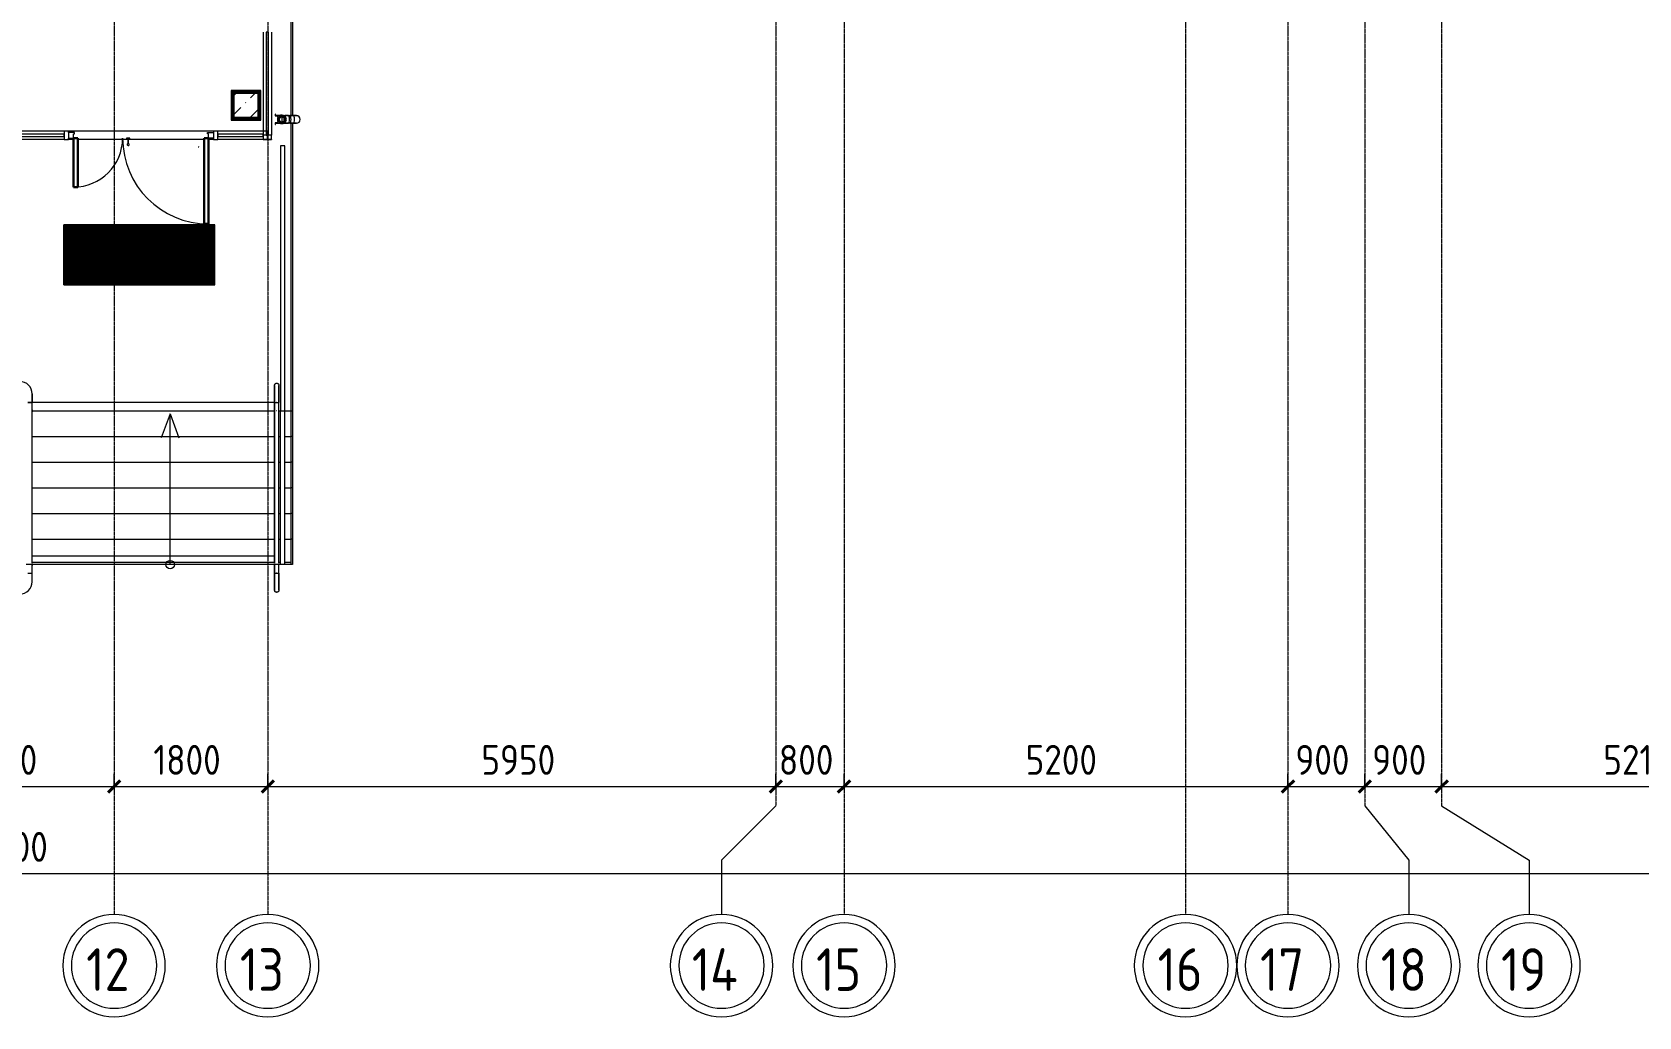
# Model space of a CAD drawing. Header units: millimetres. Extents: x -215207 to 92095, y -30385 to 123050.
# Drawn here: x -172845 to -154025, y -30385 to -18851 of the extents above; entities that cross this region are included whole.
import ezdxf

# ---------------------------------------------------------------- set-up
doc = ezdxf.new("R2010")
doc.units = ezdxf.units.MM
doc.linetypes.add('ADSK_Линия сетки', pattern=[25, 20, -2.5, 0, -2.5])
doc.linetypes.add('ADSK_Невидимые', pattern=[5, 3, -2])
for name, color, linetype, lineweight in [('Аннотация', 7, 'Continuous', 20), ('Витраж', 7, 'Continuous', 9), ('Двери', 7, 'Continuous', 9), ('Лестницы', 7, 'Continuous', 9), ('Линии', 7, 'Continuous', 9), ('Несущие колонны', 7, 'Continuous', 20), ('Обобщенные модели', 7, 'Continuous', 20), ('Ограждение', 7, 'Continuous', 9), ('Оси', 7, 'Continuous', 9), ('Панели витража', 7, 'Continuous', 9), ('Перекрытие', 7, 'Continuous', 20), ('Размеры', 7, 'Continuous', 9), ('Стены наружные', 7, 'Continuous', 20), ('Узлы', 7, 'Continuous', 20)]:
    doc.layers.add(name, color=color, linetype=linetype, lineweight=lineweight)
doc.styles.add('GOST Common_2', font='GOST_Common.ttf', dxfattribs={"width": 0.9, "height": 90})
doc.styles.add('GOST Common_4', font='GOST_Common.ttf', dxfattribs={"width": 0.9, "height": 3.5})

# ---------------------------------------------------------------- blocks, each defined once
blk = doc.blocks.new('1 этаж 21082025')
at = {"layer": 'Аннотация', "lineweight": 20}
for q in [(28603, -55045), (28809, -55045)]:
    blk.add_line((28706, -54763), q, dxfattribs=at)
blk.add_circle((28706, -56529), 50, dxfattribs=at)
at = {"layer": 'Витраж'}
for p, q in [((29795, -50292), (29795, -51450)), ((29895, -50292), (29895, -51497)), ((27465, -51450), (26425, -51450)), ((27465, -51550), (26425, -51550)), ((29215, -51450), (27515, -51450)), ((27575, -51550), (27515, -51550)), ((28210, -51550), (27625, -51550)), ((29105, -51550), (28220, -51550)), ((29215, -51550), (29155, -51550)), ((29795, -51450), (29265, -51450)), ((29795, -51550), (29265, -51550))]:
    blk.add_line(p, q, dxfattribs=at)
at = {"layer": 'Витраж', "lineweight": 18, "extrusion": (0, 0, -1)}
for p, q in [((27515, -51450), (27465, -51450)), ((27465, -51450), (27465, -51550)), ((27465, -51550), (27515, -51550)), ((27515, -51468), (27515, -51450)), ((27515, -51550), (27515, -51533)), ((29265, -51450), (29215, -51450)), ((29215, -51450), (29215, -51468)), ((29215, -51533), (29215, -51550)), ((29215, -51550), (29265, -51550)), ((29265, -51550), (29265, -51450)), ((29845, -51450), (29795, -51450)), ((29795, -51450), (29795, -51550)), ((29795, -51550), (29845, -51550)), ((29845, -51550), (29845, -51450))]:
    blk.add_line(p, q, dxfattribs=at)
at = {"layer": 'Витраж', "lineweight": 18}
for p, q in [((29895, -51497), (29795, -51497)), ((29795, -51497), (29795, -51547)), ((29795, -51547), (29895, -51547)), ((29895, -51547), (29895, -51497))]:
    blk.add_line(p, q, dxfattribs=at)
at = {"layer": 'Двери'}
for p, q in [((27515, -51468), (27515, -51533)), ((27585, -51468), (27515, -51468)), ((27515, -51533), (27575, -51533)), ((27575, -51533), (27575, -51483)), ((27575, -51483), (27585, -51483)), ((27585, -51483), (27585, -51468)), ((28195, -51533), (28195, -51537)), ((28195, -51533), (28195, -51537)), ((28235, -51533), (28195, -51533)), ((28196, -51533), (28195, -51533)), ((28196, -51533), (28195, -51533)), ((28196, -51533), (28195, -51533)), ((28195, -51537), (28196, -51537)), ((28195, -51537), (28235, -51537)), ((28195, -51537), (28196, -51537)), ((28195, -51537), (28196, -51537)), ((28210, -51537), (28210, -51597)), ((28220, -51597), (28220, -51537)), ((28235, -51533), (28234, -51533)), ((28235, -51533), (28234, -51533)), ((28235, -51533), (28234, -51533)), ((28234, -51537), (28235, -51537)), ((28234, -51537), (28235, -51537)), ((28234, -51537), (28235, -51537)), ((28235, -51537), (28235, -51533)), ((28235, -51537), (28235, -51533)), ((29145, -51468), (29215, -51468)), ((29145, -51483), (29145, -51468)), ((29155, -51483), (29145, -51483)), ((29155, -51533), (29155, -51483)), ((29215, -51533), (29155, -51533)), ((29215, -51468), (29215, -51533))]:
    blk.add_line(p, q, dxfattribs=at)
at = {"layer": 'Двери', "lineweight": 30}
for p, q in [((27625, -51533), (27575, -51533)), ((27575, -51533), (27575, -52108)), ((27625, -52108), (27625, -51533)), ((29105, -52538), (29105, -51533)), ((29105, -51533), (29155, -51533)), ((29155, -51533), (29155, -52538)), ((27575, -52108), (27625, -52108)), ((29155, -52538), (29105, -52538))]:
    blk.add_line(p, q, dxfattribs=at)
at = {"layer": 'Двери'}
for centre, radius, start, end in [((27575, -51533), 575, 270, 0), ((29155, -51533), 1005, 180, 270), ((28215, -51608), 12, 0, 180), ((28215, -51608), 12, 150, 180), ((28215, -51608), 12, 180, 0), ((28215, -51608), 12, 195, 255), ((28215, -51608), 12, 113.9342, 120), ((28215, -51608), 12, 270, 330), ((28215, -51608), 12, 45, 66.0658), ((28215, -51608), 12, 0, 30)]:
    blk.add_arc(centre, radius, start, end, dxfattribs=at)
at = {"layer": 'Лестницы'}
for p, q in [((30125, -51270), (30125, -47702)), ((30125, -54729), (30125, -51357)), ((29895, -51550), (29845, -51550)), ((29895, -51547), (29895, -51550)), ((29980, -54729), (30000, -54729)), ((29980, -54729), (30000, -54729)), ((30050, -54729), (30125, -54729)), ((30050, -54729), (30125, -54729)), ((30125, -55029), (30125, -54729)), ((27090, -55029), (29930, -55029)), ((27090, -55029), (29930, -55029)), ((29980, -55029), (30000, -55029)), ((29980, -55029), (30000, -55029)), ((30050, -55029), (30125, -55029)), ((30050, -55029), (30125, -55029)), ((30125, -55329), (30125, -55029)), ((27090, -55329), (29930, -55329)), ((27090, -55329), (29930, -55329)), ((29980, -55329), (30000, -55329)), ((29980, -55329), (30000, -55329)), ((30050, -55329), (30125, -55329)), ((30050, -55329), (30125, -55329)), ((30125, -55629), (30125, -55329)), ((27090, -55629), (29930, -55629)), ((27090, -55629), (29930, -55629)), ((29980, -55629), (30000, -55629)), ((29980, -55629), (30000, -55629)), ((30050, -55629), (30125, -55629)), ((30050, -55629), (30125, -55629)), ((30125, -55929), (30125, -55629)), ((27090, -55929), (29930, -55929)), ((27090, -55929), (29930, -55929)), ((29980, -55929), (30000, -55929)), ((29980, -55929), (30000, -55929)), ((30050, -55929), (30125, -55929)), ((30050, -55929), (30125, -55929)), ((30125, -56229), (30125, -55929)), ((27090, -56229), (29930, -56229)), ((27090, -56229), (29930, -56229)), ((29980, -56229), (30000, -56229)), ((29980, -56229), (30000, -56229)), ((30050, -56229), (30125, -56229)), ((30050, -56229), (30125, -56229)), ((30125, -56499), (30125, -56229))]:
    blk.add_line(p, q, dxfattribs=at)
at = {"layer": 'Линии', "linetype": 'ADSK_Невидимые'}
for p, q in [((29035, -51634), (29052, -51634)), ((29035, -52554), (29052, -52554))]:
    blk.add_line(p, q, dxfattribs=at)
at = {"layer": 'Несущие колонны', "lineweight": 40}
for p, q in [((29445, -51300), (29445, -51000)), ((29445, -51000), (29745, -51000)), ((29745, -51000), (29445, -51000)), ((29445, -51000), (29445, -51300)), ((29745, -51000), (29745, -51300)), ((29745, -51300), (29745, -51000)), ((29745, -51300), (29445, -51300)), ((29445, -51300), (29745, -51300))]:
    blk.add_line(p, q, dxfattribs=at)
at = {"layer": 'Несущие колонны', "linetype": 'Continuous', "lineweight": 9}
for p, q in [((29445, -51041), (29486, -51000)), ((29647, -51063), (29711, -51000)), ((29445, -51266), (29535, -51175)), ((29591, -51119), (29594, -51117)), ((29635, -51300), (29745, -51190))]:
    blk.add_line(p, q, dxfattribs=at)
at = {"layer": 'Обобщенные модели'}
for p, q in [((29941, -51253), (29937, -51253)), ((29937, -51253), (29937, -51272)), ((29937, -51272), (29955, -51272)), ((29955, -51355), (29937, -51355)), ((29937, -51355), (29937, -51375)), ((29937, -51375), (29941, -51375)), ((29941, -51270), (29941, -51253)), ((30015, -51270), (29941, -51270)), ((29941, -51375), (29941, -51357)), ((29941, -51357), (30015, -51357)), ((29955, -51272), (29968, -51288)), ((29968, -51339), (29955, -51355)), ((29973, -51306), (29974, -51304)), ((29973, -51307), (29973, -51306)), ((29973, -51309), (29973, -51307)), ((29973, -51311), (29973, -51309)), ((29973, -51312), (29973, -51311)), ((29973, -51314), (29973, -51312)), ((29973, -51316), (29973, -51314)), ((29973, -51317), (29973, -51316)), ((29973, -51319), (29973, -51317)), ((29973, -51321), (29973, -51319)), ((29973, -51322), (29973, -51321)), ((29974, -51324), (29973, -51322)), ((29974, -51302), (29975, -51301)), ((29974, -51304), (29974, -51302)), ((29974, -51326), (29974, -51324)), ((29975, -51327), (29974, -51326)), ((29975, -51299), (29976, -51297)), ((29975, -51301), (29975, -51299)), ((29975, -51329), (29975, -51327)), ((29976, -51330), (29975, -51329)), ((29976, -51292), (29980, -51292)), ((29976, -51296), (29977, -51294)), ((29976, -51297), (29976, -51296)), ((29977, -51332), (29976, -51330)), ((29980, -51336), (29976, -51336)), ((29977, -51294), (29978, -51293)), ((29978, -51334), (29977, -51332)), ((29978, -51293), (29979, -51292)), ((29978, -51335), (29978, -51334)), ((30001, -51275), (30001, -51272)), ((30001, -51272), (30015, -51272)), ((30001, -51273), (30002, -51273)), ((30001, -51355), (30001, -51352)), ((30015, -51355), (30001, -51355)), ((30002, -51273), (30004, -51272)), ((30003, -51354), (30002, -51354)), ((30015, -51277), (30015, -51350)), ((30015, -51277), (30015, -51350)), ((30050, -51271), (30020, -51271)), ((30021, -51356), (30050, -51356)), ((30158, -51272), (30044, -51272)), ((30044, -51355), (30158, -51355)), ((30091, -51270), (30050, -51270)), ((30050, -51357), (30091, -51357)), ((30151, -51270), (30110, -51270)), ((30110, -51357), (30151, -51357)), ((30187, -51271), (30151, -51271)), ((30151, -51356), (30187, -51356)), ((30185, -51270), (30152, -51270)), ((30152, -51357), (30186, -51357))]:
    blk.add_line(p, q, dxfattribs=at)
at = {"layer": 'Обобщенные модели', "lineweight": 9}
for p, q in [((27462, -52550), (27460, -52550)), ((27460, -52550), (27460, -53250)), ((29230, -52550), (27460, -52550)), ((27460, -52550), (27460, -52552)), ((27460, -52552), (29230, -52552)), ((29230, -52563), (27460, -52563)), ((27460, -52563), (27460, -52565)), ((27460, -52565), (29230, -52565)), ((29230, -52576), (27460, -52576)), ((27460, -52576), (27460, -52578)), ((27460, -52578), (29230, -52578)), ((29230, -52589), (27460, -52589)), ((27460, -52589), (27460, -52591)), ((27460, -52591), (29230, -52591)), ((29230, -52602), (27460, -52602)), ((27460, -52602), (27460, -52604)), ((27460, -52604), (29230, -52604)), ((29230, -52615), (27460, -52615)), ((27460, -52615), (27460, -52617)), ((27460, -52617), (29230, -52617)), ((29230, -52628), (27460, -52628)), ((27460, -52628), (27460, -52629)), ((27460, -52629), (29230, -52629)), ((29230, -52640), (27460, -52640)), ((27460, -52640), (27460, -52642)), ((27460, -52642), (29230, -52642)), ((29230, -52653), (27460, -52653)), ((27460, -52653), (27460, -52655)), ((27460, -52655), (29230, -52655)), ((29230, -52666), (27460, -52666)), ((27460, -52666), (27460, -52668)), ((27460, -52668), (29230, -52668)), ((29230, -52679), (27460, -52679)), ((27460, -52679), (27460, -52681)), ((27460, -52681), (29230, -52681)), ((29230, -52692), (27460, -52692)), ((27460, -52692), (27460, -52694)), ((27460, -52694), (29230, -52694)), ((27462, -53250), (27462, -52550)), ((27496, -52550), (27495, -52550)), ((27495, -52550), (27495, -53250)), ((27496, -53250), (27496, -52550)), ((27531, -52550), (27529, -52550)), ((27529, -52550), (27529, -53250)), ((27531, -53250), (27531, -52550)), ((27566, -52550), (27564, -52550)), ((27564, -52550), (27564, -53250)), ((27566, -53250), (27566, -52550)), ((27600, -52550), (27599, -52550)), ((27599, -52550), (27599, -53250)), ((27600, -53250), (27600, -52550)), ((27635, -52550), (27633, -52550)), ((27633, -52550), (27633, -53250)), ((27635, -53250), (27635, -52550)), ((27670, -52550), (27668, -52550)), ((27668, -52550), (27668, -53250)), ((27670, -53250), (27670, -52550)), ((27704, -52550), (27703, -52550)), ((27703, -52550), (27703, -53250)), ((27704, -53250), (27704, -52550)), ((27739, -52550), (27737, -52550)), ((27737, -52550), (27737, -53250)), ((27739, -53250), (27739, -52550)), ((27774, -52550), (27772, -52550)), ((27772, -52550), (27772, -53250)), ((27774, -53250), (27774, -52550)), ((27808, -52550), (27807, -52550)), ((27807, -52550), (27807, -53250)), ((27808, -53250), (27808, -52550)), ((27843, -52550), (27841, -52550)), ((27841, -52550), (27841, -53250)), ((27843, -53250), (27843, -52550)), ((27878, -52550), (27876, -52550)), ((27876, -52550), (27876, -53250)), ((27878, -53250), (27878, -52550)), ((27912, -52550), (27911, -52550)), ((27911, -52550), (27911, -53250)), ((27912, -53250), (27912, -52550)), ((27947, -52550), (27945, -52550)), ((27945, -52550), (27945, -53250)), ((27947, -53250), (27947, -52550)), ((27982, -52550), (27980, -52550)), ((27980, -52550), (27980, -53250)), ((27982, -53250), (27982, -52550)), ((28016, -52550), (28015, -52550)), ((28015, -52550), (28015, -53250)), ((28016, -53250), (28016, -52550)), ((28051, -52550), (28049, -52550)), ((28049, -52550), (28049, -53250)), ((28051, -53250), (28051, -52550)), ((28086, -52550), (28084, -52550)), ((28084, -52550), (28084, -53250)), ((28086, -53250), (28086, -52550)), ((28120, -52550), (28119, -52550)), ((28119, -52550), (28119, -53250)), ((28120, -53250), (28120, -52550)), ((28155, -52550), (28153, -52550)), ((28153, -52550), (28153, -53250)), ((28155, -53250), (28155, -52550)), ((28190, -52550), (28188, -52550)), ((28188, -52550), (28188, -53250)), ((28190, -53250), (28190, -52550)), ((28224, -52550), (28223, -52550)), ((28223, -52550), (28223, -53250)), ((28224, -53250), (28224, -52550)), ((28259, -52550), (28257, -52550)), ((28257, -52550), (28257, -53250)), ((28259, -53250), (28259, -52550)), ((28294, -52550), (28292, -52550)), ((28292, -52550), (28292, -53250)), ((28294, -53250), (28294, -52550)), ((28329, -52550), (28327, -52550)), ((28327, -52550), (28327, -53250)), ((28329, -53250), (28329, -52550)), ((28363, -52550), (28362, -52550)), ((28362, -52550), (28362, -53250)), ((28363, -53250), (28363, -52550)), ((28398, -52550), (28396, -52550)), ((28396, -52550), (28396, -53250)), ((28398, -53250), (28398, -52550)), ((28433, -52550), (28431, -52550)), ((28431, -52550), (28431, -53250)), ((28433, -53250), (28433, -52550)), ((28467, -52550), (28466, -52550)), ((28466, -52550), (28466, -53250)), ((28467, -53250), (28467, -52550)), ((28502, -52550), (28500, -52550)), ((28500, -52550), (28500, -53250)), ((28502, -53250), (28502, -52550)), ((28537, -52550), (28535, -52550)), ((28535, -52550), (28535, -53250)), ((28537, -53250), (28537, -52550)), ((28571, -52550), (28570, -52550)), ((28570, -52550), (28570, -53250)), ((28571, -53250), (28571, -52550)), ((28606, -52550), (28604, -52550)), ((28604, -52550), (28604, -53250)), ((28606, -53250), (28606, -52550)), ((28641, -52550), (28639, -52550)), ((28639, -52550), (28639, -53250)), ((28641, -53250), (28641, -52550)), ((28675, -52550), (28674, -52550)), ((28674, -52550), (28674, -53250)), ((28675, -53250), (28675, -52550)), ((28710, -52550), (28708, -52550)), ((28708, -52550), (28708, -53250)), ((28710, -53250), (28710, -52550)), ((28745, -52550), (28743, -52550)), ((28743, -52550), (28743, -53250)), ((28745, -53250), (28745, -52550)), ((28779, -52550), (28778, -52550)), ((28778, -52550), (28778, -53250)), ((28779, -53250), (28779, -52550)), ((28814, -52550), (28812, -52550)), ((28812, -52550), (28812, -53250)), ((28814, -53250), (28814, -52550)), ((28849, -52550), (28847, -52550)), ((28847, -52550), (28847, -53250)), ((28849, -53250), (28849, -52550)), ((28883, -52550), (28882, -52550)), ((28882, -52550), (28882, -53250)), ((28883, -53250), (28883, -52550)), ((28918, -52550), (28916, -52550)), ((28916, -52550), (28916, -53250)), ((28918, -53250), (28918, -52550)), ((28953, -52550), (28951, -52550)), ((28951, -52550), (28951, -53250)), ((28953, -53250), (28953, -52550)), ((28987, -52550), (28986, -52550)), ((28986, -52550), (28986, -53250)), ((28987, -53250), (28987, -52550)), ((29022, -52550), (29020, -52550)), ((29020, -52550), (29020, -53250)), ((29022, -53250), (29022, -52550)), ((29057, -52550), (29055, -52550)), ((29055, -52550), (29055, -53250)), ((29057, -53250), (29057, -52550)), ((29091, -52550), (29090, -52550)), ((29090, -52550), (29090, -53250)), ((29091, -53250), (29091, -52550)), ((29126, -52550), (29124, -52550)), ((29124, -52550), (29124, -53250)), ((29126, -53250), (29126, -52550)), ((29161, -52550), (29159, -52550)), ((29159, -52550), (29159, -53250)), ((29161, -53250), (29161, -52550)), ((29195, -52550), (29194, -52550)), ((29194, -52550), (29194, -53250)), ((29195, -53250), (29195, -52550)), ((29230, -52550), (29228, -52550)), ((29228, -52550), (29228, -53250)), ((29230, -53250), (29230, -52550)), ((29230, -52552), (29230, -52550)), ((29230, -52565), (29230, -52563)), ((29230, -52578), (29230, -52576)), ((29230, -52591), (29230, -52589)), ((29230, -52604), (29230, -52602)), ((29230, -52617), (29230, -52615)), ((29230, -52629), (29230, -52628)), ((29230, -52642), (29230, -52640)), ((29230, -52655), (29230, -52653)), ((29230, -52668), (29230, -52666)), ((29230, -52681), (29230, -52679)), ((29230, -52694), (29230, -52692)), ((29230, -52705), (27460, -52705)), ((27460, -52705), (27460, -52707)), ((27460, -52707), (29230, -52707)), ((29230, -52718), (27460, -52718)), ((27460, -52718), (27460, -52720)), ((27460, -52720), (29230, -52720)), ((29230, -52731), (27460, -52731)), ((27460, -52731), (27460, -52733)), ((27460, -52733), (29230, -52733)), ((29230, -52744), (27460, -52744)), ((27460, -52744), (27460, -52746)), ((27460, -52746), (29230, -52746)), ((29230, -52757), (27460, -52757)), ((27460, -52757), (27460, -52759)), ((27460, -52759), (29230, -52759)), ((29230, -52770), (27460, -52770)), ((27460, -52770), (27460, -52772)), ((27460, -52772), (29230, -52772)), ((29230, -52783), (27460, -52783)), ((27460, -52783), (27460, -52785)), ((27460, -52785), (29230, -52785)), ((29230, -52796), (27460, -52796)), ((27460, -52796), (27460, -52798)), ((27460, -52798), (29230, -52798)), ((29230, -52809), (27460, -52809)), ((27460, -52809), (27460, -52810)), ((27460, -52810), (29230, -52810)), ((29230, -52821), (27460, -52821)), ((27460, -52821), (27460, -52823)), ((27460, -52823), (29230, -52823)), ((29230, -52834), (27460, -52834)), ((27460, -52834), (27460, -52836)), ((27460, -52836), (29230, -52836)), ((29230, -52847), (27460, -52847)), ((27460, -52847), (27460, -52849)), ((27460, -52849), (29230, -52849)), ((29230, -52860), (27460, -52860)), ((27460, -52860), (27460, -52862)), ((27460, -52862), (29230, -52862)), ((29230, -52873), (27460, -52873)), ((27460, -52873), (27460, -52875)), ((27460, -52875), (29230, -52875)), ((29230, -52707), (29230, -52705)), ((29230, -52720), (29230, -52718)), ((29230, -52733), (29230, -52731)), ((29230, -52746), (29230, -52744)), ((29230, -52759), (29230, -52757)), ((29230, -52772), (29230, -52770)), ((29230, -52785), (29230, -52783)), ((29230, -52798), (29230, -52796)), ((29230, -52810), (29230, -52809)), ((29230, -52823), (29230, -52821)), ((29230, -52836), (29230, -52834)), ((29230, -52849), (29230, -52847)), ((29230, -52862), (29230, -52860)), ((29230, -52875), (29230, -52873)), ((29230, -52886), (27460, -52886)), ((27460, -52886), (27460, -52888)), ((27460, -52888), (29230, -52888)), ((29230, -52899), (27460, -52899)), ((27460, -52899), (27460, -52901)), ((27460, -52901), (29230, -52901)), ((29230, -52912), (27460, -52912)), ((27460, -52912), (27460, -52914)), ((27460, -52914), (29230, -52914)), ((29230, -52925), (27460, -52925)), ((27460, -52925), (27460, -52927)), ((27460, -52927), (29230, -52927)), ((29230, -52938), (27460, -52938)), ((27460, -52938), (27460, -52940)), ((27460, -52940), (29230, -52940)), ((29230, -52951), (27460, -52951)), ((27460, -52951), (27460, -52953)), ((27460, -52953), (29230, -52953)), ((29230, -52964), (27460, -52964)), ((27460, -52964), (27460, -52966)), ((27460, -52966), (29230, -52966)), ((29230, -52977), (27460, -52977)), ((27460, -52977), (27460, -52979)), ((27460, -52979), (29230, -52979)), ((29230, -52990), (27460, -52990)), ((27460, -52990), (27460, -52991)), ((27460, -52991), (29230, -52991)), ((29230, -53002), (27460, -53002)), ((27460, -53002), (27460, -53004)), ((27460, -53004), (29230, -53004)), ((29230, -53015), (27460, -53015)), ((27460, -53015), (27460, -53017)), ((27460, -53017), (29230, -53017)), ((29230, -53028), (27460, -53028)), ((27460, -53028), (27460, -53030)), ((27460, -53030), (29230, -53030)), ((29230, -53041), (27460, -53041)), ((27460, -53041), (27460, -53043)), ((27460, -53043), (29230, -53043)), ((29230, -53054), (27460, -53054)), ((27460, -53054), (27460, -53056)), ((27460, -53056), (29230, -53056)), ((29230, -53067), (27460, -53067)), ((27460, -53067), (27460, -53069)), ((27460, -53069), (29230, -53069)), ((29230, -52888), (29230, -52886)), ((29230, -52901), (29230, -52899)), ((29230, -52914), (29230, -52912)), ((29230, -52927), (29230, -52925)), ((29230, -52940), (29230, -52938)), ((29230, -52953), (29230, -52951)), ((29230, -52966), (29230, -52964)), ((29230, -52979), (29230, -52977)), ((29230, -52991), (29230, -52990)), ((29230, -53004), (29230, -53002)), ((29230, -53017), (29230, -53015)), ((29230, -53030), (29230, -53028)), ((29230, -53043), (29230, -53041)), ((29230, -53056), (29230, -53054)), ((29230, -53069), (29230, -53067)), ((29230, -53080), (27460, -53080)), ((27460, -53080), (27460, -53082)), ((27460, -53082), (29230, -53082)), ((29230, -53093), (27460, -53093)), ((27460, -53093), (27460, -53095)), ((27460, -53095), (29230, -53095)), ((29230, -53106), (27460, -53106)), ((27460, -53106), (27460, -53108)), ((27460, -53108), (29230, -53108)), ((29230, -53119), (27460, -53119)), ((27460, -53119), (27460, -53121)), ((27460, -53121), (29230, -53121)), ((29230, -53132), (27460, -53132)), ((27460, -53132), (27460, -53134)), ((27460, -53134), (29230, -53134)), ((29230, -53145), (27460, -53145)), ((27460, -53145), (27460, -53147)), ((27460, -53147), (29230, -53147)), ((29230, -53158), (27460, -53158)), ((27460, -53158), (27460, -53160)), ((27460, -53160), (29230, -53160)), ((29230, -53171), (27460, -53171)), ((27460, -53171), (27460, -53172)), ((27460, -53172), (29230, -53172)), ((29230, -53183), (27460, -53183)), ((27460, -53183), (27460, -53185)), ((27460, -53185), (29230, -53185)), ((29230, -53196), (27460, -53196)), ((27460, -53196), (27460, -53198)), ((27460, -53198), (29230, -53198)), ((29230, -53209), (27460, -53209)), ((27460, -53209), (27460, -53211)), ((27460, -53211), (29230, -53211)), ((29230, -53222), (27460, -53222)), ((27460, -53222), (27460, -53224)), ((27460, -53224), (29230, -53224)), ((29230, -53235), (27460, -53235)), ((27460, -53235), (27460, -53237)), ((27460, -53237), (29230, -53237)), ((29230, -53248), (27460, -53248)), ((27460, -53248), (27460, -53250)), ((27460, -53250), (29230, -53250)), ((27460, -53250), (27462, -53250)), ((27495, -53250), (27496, -53250)), ((27529, -53250), (27531, -53250)), ((27564, -53250), (27566, -53250)), ((27599, -53250), (27600, -53250)), ((27633, -53250), (27635, -53250)), ((27668, -53250), (27670, -53250)), ((27703, -53250), (27704, -53250)), ((27737, -53250), (27739, -53250)), ((27772, -53250), (27774, -53250)), ((27807, -53250), (27808, -53250)), ((27841, -53250), (27843, -53250)), ((27876, -53250), (27878, -53250)), ((27911, -53250), (27912, -53250)), ((27945, -53250), (27947, -53250)), ((27980, -53250), (27982, -53250)), ((28015, -53250), (28016, -53250)), ((28049, -53250), (28051, -53250)), ((28084, -53250), (28086, -53250)), ((28119, -53250), (28120, -53250)), ((28153, -53250), (28155, -53250)), ((28188, -53250), (28190, -53250)), ((28223, -53250), (28224, -53250)), ((28257, -53250), (28259, -53250)), ((28292, -53250), (28294, -53250)), ((28327, -53250), (28329, -53250)), ((28362, -53250), (28363, -53250)), ((28396, -53250), (28398, -53250)), ((28431, -53250), (28433, -53250)), ((28466, -53250), (28467, -53250)), ((28500, -53250), (28502, -53250)), ((28535, -53250), (28537, -53250)), ((28570, -53250), (28571, -53250)), ((28604, -53250), (28606, -53250)), ((28639, -53250), (28641, -53250)), ((28674, -53250), (28675, -53250)), ((28708, -53250), (28710, -53250)), ((28743, -53250), (28745, -53250)), ((28778, -53250), (28779, -53250)), ((28812, -53250), (28814, -53250)), ((28847, -53250), (28849, -53250)), ((28882, -53250), (28883, -53250)), ((28916, -53250), (28918, -53250)), ((28951, -53250), (28953, -53250)), ((28986, -53250), (28987, -53250)), ((29020, -53250), (29022, -53250)), ((29055, -53250), (29057, -53250)), ((29090, -53250), (29091, -53250)), ((29124, -53250), (29126, -53250)), ((29159, -53250), (29161, -53250)), ((29194, -53250), (29195, -53250)), ((29228, -53250), (29230, -53250)), ((29230, -53082), (29230, -53080)), ((29230, -53095), (29230, -53093)), ((29230, -53108), (29230, -53106)), ((29230, -53121), (29230, -53119)), ((29230, -53134), (29230, -53132)), ((29230, -53147), (29230, -53145)), ((29230, -53160), (29230, -53158)), ((29230, -53172), (29230, -53171)), ((29230, -53185), (29230, -53183)), ((29230, -53198), (29230, -53196)), ((29230, -53211), (29230, -53209)), ((29230, -53224), (29230, -53222)), ((29230, -53237), (29230, -53235)), ((29230, -53250), (29230, -53248))]:
    blk.add_line(p, q, dxfattribs=at)
at = {"layer": 'Обобщенные модели'}
for centre, radius, start, end in [((29976, -51282), 10, 220, 270), ((29976, -51346), 10, 90, 140), ((29976, -51282), 10, 232.5, 270), ((29976, -51282), 10, 232.5, 270), ((29976, -51282), 10, 232.5, 270), ((29976, -51346), 10, 90, 127.5), ((29976, -51346), 10, 90, 127.5), ((29976, -51346), 10, 90, 127.5), ((30015, -51314), 42.5, 150, 210), ((30015, -51314), 36.5, 0, 180), ((30015, -51314), 36.4, 90, 270), ((30015, -51314), 36.5, 180, 0), ((30015, -51314), 41, 109.9661, 147.5485), ((30015, -51314), 41, 212.4515, 250.0339), ((30015, -51314), 42.5, 105, 109.3904), ((30015, -51314), 42.5, 250.6096, 255), ((30015, -51314), 43.3, 270.1865, 89.8135), ((30015, -51313), 41.1, 270, 90), ((30015, -51314), 36.4, 270, 90), ((30187, -51314), 43.4, 90, 99.1289), ((30187, -51314), 43.4, 260.8711, 270), ((30187, -51314), 43.4, 270, 90), ((30187, -51314), 42.5, 66.2445, 77.1779), ((30187, -51314), 42.5, 282.8221, 293.7555), ((30187, -51314), 42.5, 41.9198, 60), ((30187, -51314), 42.5, 300, 305.3179), ((30187, -51314), 42.5, 312.2016, 330), ((30187, -51314), 42.5, 30, 38.1287), ((30187, -51314), 42.5, 13.3248, 15), ((30187, -51314), 42.5, 345, 346.6752), ((30187, -51314), 42.5, 352.0117, 0)]:
    blk.add_arc(centre, radius, start, end, dxfattribs=at)
at = {"layer": 'Обобщенные модели', "lineweight": 40}
for radius, start, end in [(41.1, 121.1211, 238.8789), (38.8, 90, 270), (41.1, 90, 118.1477), (41.1, 241.8523, 270), (41.1, 30.0916, 90), (38.8, 270, 90), (41.1, 270, 300), (41.1, 300.0916, 330), (41.1, 0.067, 30), (41.1, 330.067, 0)]:
    blk.add_arc((30015, -51314), radius, start, end, dxfattribs=at)
at = {"layer": 'Обобщенные модели'}
for centre, major_axis, start_param, end_param in [((30050, -51314), (0, 36.4), 0.845029, 2.296563), ((30050, -51314), (0, 43.6), 4.712389, 6.477028), ((30050, -51314), (0, 43.6), 2.94775, 4.712389), ((30050, -51314), (0, 42.5), 3.141593, 6.283185), ((30091, -51314), (0, 43.6), 4.712389, 6.283185), ((30091, -51314), (0, 43.6), 3.141593, 4.712389), ((30110, -51314), (0, 43.6), 4.712389, 6.544985), ((30110, -51314), (0, 43.6), 2.879793, 4.712389), ((30110, -51314), (0, 41.1), 4.712389, 6.283185), ((30110, -51314), (0, 41.1), 3.141593, 4.712389), ((30151, -51314), (0, 43.6), 4.712389, 6.283185), ((30151, -51314), (0, 43.6), 3.141593, 4.712389)]:
    blk.add_ellipse(centre, major_axis=major_axis, ratio=0.309017, start_param=start_param, end_param=end_param, dxfattribs=at)
at = {"layer": 'Ограждение'}
for p, q in [((29420, -50975), (29420, -51325)), ((29770, -50975), (29420, -50975)), ((29430, -50985), (29420, -50975)), ((29770, -50975), (29760, -50985)), ((29770, -51325), (29770, -50975)), ((29420, -51325), (29430, -51315)), ((29420, -51325), (29770, -51325)), ((29770, -51325), (29760, -51315)), ((30000, -51622), (30000, -54729)), ((30050, -51622), (30000, -51622)), ((30050, -54729), (30050, -51622)), ((27090, -54529), (27090, -54523)), ((27090, -54529), (27090, -54523)), ((27090, -54529), (27090, -54523)), ((27090, -54529), (27090, -54523)), ((27090, -54629), (27090, -54529)), ((27090, -54629), (27090, -54529)), ((27090, -54529), (27090, -54629)), ((29930, -54424), (29931, -54423)), ((29930, -54425), (29930, -54424)), ((29930, -54426), (29930, -54425)), ((29930, -54427), (29930, -54426)), ((29930, -54428), (29930, -54427)), ((29930, -54429), (29930, -54428)), ((29930, -54430), (29930, -54429)), ((29930, -54429), (29930, -54429)), ((29930, -54429), (29930, -54429)), ((29930, -54429), (29930, -54429)), ((29930, -54429), (29930, -54429)), ((29930, -54429), (29930, -54429)), ((29930, -54429), (29930, -54430)), ((29930, -54431), (29930, -54430)), ((29930, -54430), (29930, -54431)), ((29930, -54433), (29930, -54431)), ((29930, -54431), (29930, -54433)), ((29930, -54435), (29930, -54433)), ((29930, -54433), (29930, -54434)), ((29930, -54434), (29930, -54436)), ((29930, -54437), (29930, -54435)), ((29930, -54436), (29930, -54439)), ((29930, -54439), (29930, -54437)), ((29930, -54442), (29930, -54439)), ((29930, -54439), (29930, -54441)), ((29930, -54441), (29930, -54444)), ((29930, -54445), (29930, -54442)), ((29930, -54444), (29930, -54448)), ((29930, -54449), (29930, -54445)), ((29930, -54448), (29930, -54451)), ((29930, -54452), (29930, -54449)), ((29930, -54451), (29930, -54455)), ((29930, -54456), (29930, -54452)), ((29930, -54455), (29930, -54459)), ((29930, -54460), (29930, -54456)), ((29930, -54459), (29930, -54464)), ((29930, -54465), (29930, -54460)), ((29930, -54464), (29930, -54468)), ((29930, -54469), (29930, -54465)), ((29930, -54468), (29930, -54473)), ((29930, -54474), (29930, -54469)), ((29930, -54473), (29930, -54478)), ((29930, -54480), (29930, -54474)), ((29930, -54478), (29930, -54484)), ((29930, -54485), (29930, -54480)), ((29930, -54484), (29930, -54489)), ((29930, -54491), (29930, -54485)), ((29930, -54489), (29930, -54495)), ((29930, -54497), (29930, -54491)), ((29930, -54495), (29930, -54501)), ((29930, -54503), (29930, -54497)), ((29930, -54501), (29930, -54507)), ((29930, -54509), (29930, -54503)), ((29930, -54507), (29930, -54514)), ((29930, -54516), (29930, -54509)), ((29930, -54514), (29930, -54521)), ((29930, -54522), (29930, -54516)), ((29930, -54521), (29930, -54527)), ((29930, -54529), (29930, -54522)), ((29930, -54527), (29930, -54534)), ((29930, -54536), (29930, -54529)), ((29930, -54534), (29930, -54541)), ((29930, -54543), (29930, -54536)), ((29930, -54541), (29930, -54549)), ((29930, -54551), (29930, -54543)), ((29930, -54549), (29930, -54556)), ((29930, -54558), (29930, -54551)), ((29930, -54556), (29930, -54564)), ((29930, -54566), (29930, -54558)), ((29930, -54564), (29930, -54571)), ((29930, -54573), (29930, -54566)), ((29930, -54571), (29930, -54579)), ((29930, -54581), (29930, -54573)), ((29931, -54421), (29932, -54420)), ((29931, -54422), (29931, -54421)), ((29931, -54423), (29931, -54422)), ((29932, -54418), (29933, -54417)), ((29932, -54419), (29932, -54418)), ((29932, -54420), (29932, -54419)), ((29933, -54416), (29934, -54415)), ((29933, -54417), (29933, -54416)), ((29934, -54415), (29934, -54414)), ((29934, -54414), (29935, -54414)), ((29935, -54414), (29936, -54413)), ((29936, -54412), (29937, -54411)), ((29936, -54413), (29936, -54412)), ((29937, -54411), (29938, -54411)), ((29938, -54410), (29939, -54409)), ((29938, -54411), (29938, -54410)), ((29939, -54409), (29940, -54409)), ((29940, -54409), (29941, -54408)), ((29941, -54408), (29942, -54407)), ((29941, -54408), (29941, -54408)), ((29942, -54407), (29943, -54407)), ((29943, -54407), (29944, -54406)), ((29944, -54406), (29945, -54406)), ((29945, -54406), (29946, -54405)), ((29946, -54405), (29947, -54405)), ((29947, -54405), (29948, -54405)), ((29948, -54405), (29949, -54404)), ((29949, -54404), (29950, -54404)), ((29950, -54404), (29951, -54404)), ((29951, -54404), (29952, -54404)), ((29952, -54404), (29953, -54404)), ((29953, -54404), (29954, -54404)), ((29954, -54404), (29955, -54404)), ((29955, -54404), (29955, -54404)), ((29955, -54404), (29956, -54404)), ((29956, -54404), (29957, -54404)), ((29957, -54404), (29958, -54404)), ((29958, -54404), (29959, -54404)), ((29959, -54404), (29960, -54404)), ((29960, -54404), (29961, -54404)), ((29961, -54404), (29962, -54405)), ((29962, -54405), (29963, -54405)), ((29963, -54405), (29964, -54405)), ((29964, -54405), (29965, -54406)), ((29965, -54406), (29966, -54406)), ((29966, -54406), (29967, -54406)), ((29967, -54406), (29967, -54407)), ((29967, -54407), (29968, -54407)), ((29968, -54407), (29969, -54408)), ((29969, -54408), (29970, -54409)), ((29970, -54409), (29971, -54409)), ((29971, -54409), (29971, -54410)), ((29971, -54410), (29972, -54410)), ((29972, -54410), (29973, -54411)), ((29973, -54411), (29974, -54412)), ((29974, -54412), (29974, -54413)), ((29974, -54413), (29975, -54413)), ((29975, -54413), (29975, -54414)), ((29975, -54414), (29976, -54415)), ((29976, -54415), (29977, -54416)), ((29977, -54416), (29977, -54417)), ((29977, -54417), (29978, -54418)), ((29978, -54418), (29978, -54419)), ((29978, -54419), (29978, -54420)), ((29978, -54420), (29979, -54420)), ((29979, -54420), (29979, -54421)), ((29979, -54421), (29979, -54422)), ((29979, -54422), (29979, -54423)), ((29979, -54423), (29980, -54424)), ((29980, -54424), (29980, -54425)), ((29980, -54425), (29980, -54426)), ((29980, -54426), (29980, -54427)), ((29980, -54427), (29980, -54428)), ((29980, -54428), (29980, -54429)), ((29980, -54430), (29980, -54429)), ((29980, -54429), (29980, -54429)), ((29980, -54429), (29980, -54429)), ((29980, -54429), (29980, -54429)), ((29980, -54429), (29980, -54429)), ((29980, -54429), (29980, -54429)), ((29980, -54429), (29980, -54430)), ((29980, -54431), (29980, -54430)), ((29980, -54430), (29980, -54431)), ((29980, -54433), (29980, -54431)), ((29980, -54431), (29980, -54433)), ((29980, -54435), (29980, -54433)), ((29980, -54433), (29980, -54434)), ((29980, -54434), (29980, -54436)), ((29980, -54437), (29980, -54435)), ((29980, -54436), (29980, -54439)), ((29980, -54439), (29980, -54437)), ((29980, -54442), (29980, -54439)), ((29980, -54439), (29980, -54441)), ((29980, -54441), (29980, -54444)), ((29980, -54445), (29980, -54442)), ((29980, -54444), (29980, -54448)), ((29980, -54449), (29980, -54445)), ((29980, -54448), (29980, -54451)), ((29980, -54452), (29980, -54449)), ((29980, -54451), (29980, -54455)), ((29980, -54456), (29980, -54452)), ((29980, -54455), (29980, -54459)), ((29980, -54460), (29980, -54456)), ((29980, -54459), (29980, -54464)), ((29980, -54465), (29980, -54460)), ((29980, -54464), (29980, -54468)), ((29980, -54469), (29980, -54465)), ((29980, -54468), (29980, -54473)), ((29980, -54474), (29980, -54469)), ((29980, -54473), (29980, -54478)), ((29980, -54480), (29980, -54474)), ((29980, -54478), (29980, -54484)), ((29980, -54485), (29980, -54480)), ((29980, -54484), (29980, -54489)), ((29980, -54491), (29980, -54485)), ((29980, -54489), (29980, -54495)), ((29980, -54497), (29980, -54491)), ((29980, -54495), (29980, -54501)), ((29980, -54503), (29980, -54497)), ((29980, -54501), (29980, -54507)), ((29980, -54509), (29980, -54503)), ((29980, -54507), (29980, -54514)), ((29980, -54516), (29980, -54509)), ((29980, -54514), (29980, -54521)), ((29980, -54522), (29980, -54516)), ((29980, -54521), (29980, -54527)), ((29980, -54529), (29980, -54522)), ((29980, -54527), (29980, -54534)), ((29980, -54536), (29980, -54529)), ((29980, -54534), (29980, -54541)), ((29980, -54543), (29980, -54536)), ((29980, -54541), (29980, -54549)), ((29980, -54551), (29980, -54543)), ((29980, -54549), (29980, -54556)), ((29980, -54558), (29980, -54551)), ((29980, -54556), (29980, -54564)), ((29980, -54566), (29980, -54558)), ((29980, -54564), (29980, -54571)), ((29980, -54573), (29980, -54566)), ((29980, -54571), (29980, -54579)), ((29980, -54581), (29980, -54573)), ((27040, -54629), (27090, -54629)), ((27090, -54629), (27040, -54629)), ((27090, -54717), (27090, -54629)), ((27090, -54717), (27090, -54629)), ((27090, -54718), (27090, -54717)), ((27090, -54717), (27090, -54717)), ((27090, -54728), (27090, -54717)), ((27090, -54717), (27090, -54739)), ((27090, -54723), (27090, -54717)), ((27090, -54728), (27090, -54717)), ((27090, -54719), (27090, -54718)), ((27090, -54720), (27090, -54719)), ((27090, -54721), (27090, -54720)), ((27090, -54722), (27090, -54721)), ((27090, -54723), (27090, -54722)), ((27090, -54724), (27090, -54723)), ((27090, -54728), (27090, -54723)), ((27090, -54725), (27090, -54724)), ((27090, -54726), (27090, -54725)), ((27090, -54727), (27090, -54726)), ((27090, -54728), (27090, -54727)), ((27090, -56507), (27090, -54728)), ((27090, -56512), (27090, -54739)), ((29930, -54579), (29930, -54587)), ((29930, -54589), (29930, -54581)), ((29930, -54587), (29930, -54595)), ((29930, -54597), (29930, -54589)), ((29930, -54595), (29930, -54602)), ((29930, -54605), (29930, -54597)), ((29930, -54602), (29930, -54610)), ((29930, -54613), (29930, -54605)), ((29930, -54610), (29930, -54618)), ((29930, -54621), (29930, -54613)), ((29930, -54618), (29930, -54626)), ((29930, -54629), (29930, -54621)), ((29930, -54626), (29930, -54629)), ((29930, -54629), (29930, -54723)), ((29930, -54629), (29980, -54629)), ((29930, -54729), (29930, -54629)), ((29930, -54723), (29930, -56512)), ((29930, -56512), (29930, -54729)), ((29957, -54629), (29953, -54629)), ((29953, -54629), (29955, -54629)), ((29955, -54629), (29957, -54629)), ((29980, -54579), (29980, -54587)), ((29980, -54589), (29980, -54581)), ((29980, -54587), (29980, -54595)), ((29980, -54597), (29980, -54589)), ((29980, -54595), (29980, -54602)), ((29980, -54605), (29980, -54597)), ((29980, -54602), (29980, -54610)), ((29980, -54613), (29980, -54605)), ((29980, -54610), (29980, -54618)), ((29980, -54621), (29980, -54613)), ((29980, -54618), (29980, -54626)), ((29980, -54629), (29980, -54621)), ((29980, -54626), (29980, -54629)), ((29980, -54723), (29980, -54629)), ((29980, -54729), (29980, -54629)), ((29980, -56512), (29980, -54723)), ((29980, -56512), (29980, -54729)), ((30000, -54729), (30050, -54729)), ((30000, -56529), (30000, -54729)), ((30023, -54729), (30027, -54729)), ((30050, -56529), (30050, -54729)), ((27040, -56629), (27090, -56629)), ((27090, -56507), (27090, -56509)), ((27090, -56509), (27090, -56511)), ((27090, -56529), (27090, -56532)), ((27090, -56540), (27090, -56529)), ((27090, -56532), (27090, -56535)), ((27090, -56535), (27090, -56538)), ((27090, -56538), (27090, -56540)), ((27090, -56629), (27090, -56540)), ((27090, -56629), (27090, -56540)), ((27090, -56729), (27090, -56629)), ((27090, -56729), (27090, -56629)), ((27090, -56729), (27090, -56629)), ((29930, -56529), (29930, -56629)), ((29930, -56629), (29930, -56529)), ((29930, -56629), (29930, -56637)), ((29930, -56631), (29930, -56629)), ((29930, -56629), (29980, -56629)), ((29930, -56639), (29930, -56631)), ((29930, -56637), (29930, -56645)), ((29930, -56647), (29930, -56639)), ((29930, -56645), (29930, -56653)), ((29930, -56655), (29930, -56647)), ((29953, -56629), (29957, -56629)), ((29955, -56629), (29953, -56629)), ((29957, -56629), (29955, -56629)), ((29980, -56629), (29980, -56529)), ((29980, -56629), (29980, -56529)), ((29980, -56629), (29980, -56637)), ((29980, -56631), (29980, -56629)), ((29980, -56639), (29980, -56631)), ((29980, -56637), (29980, -56645)), ((29980, -56647), (29980, -56639)), ((29980, -56645), (29980, -56653)), ((29980, -56655), (29980, -56647)), ((30050, -56529), (30000, -56529)), ((27090, -56732), (27090, -56729)), ((27090, -56732), (27090, -56729)), ((27090, -56732), (27090, -56729)), ((29930, -56653), (29930, -56660)), ((29930, -56663), (29930, -56655)), ((29930, -56660), (29930, -56668)), ((29930, -56670), (29930, -56663)), ((29930, -56668), (29930, -56676)), ((29930, -56678), (29930, -56670)), ((29930, -56676), (29930, -56684)), ((29930, -56686), (29930, -56678)), ((29930, -56684), (29930, -56691)), ((29930, -56694), (29930, -56686)), ((29930, -56691), (29930, -56699)), ((29930, -56701), (29930, -56694)), ((29930, -56699), (29930, -56706)), ((29930, -56708), (29930, -56701)), ((29930, -56706), (29930, -56714)), ((29930, -56716), (29930, -56708)), ((29930, -56714), (29930, -56721)), ((29930, -56723), (29930, -56716)), ((29930, -56721), (29930, -56728)), ((29930, -56730), (29930, -56723)), ((29930, -56728), (29930, -56735)), ((29930, -56737), (29930, -56730)), ((29930, -56735), (29930, -56742)), ((29930, -56743), (29930, -56737)), ((29930, -56742), (29930, -56748)), ((29930, -56750), (29930, -56743)), ((29930, -56748), (29930, -56754)), ((29930, -56756), (29930, -56750)), ((29930, -56754), (29930, -56760)), ((29930, -56762), (29930, -56756)), ((29930, -56760), (29930, -56766)), ((29930, -56768), (29930, -56762)), ((29930, -56766), (29930, -56772)), ((29930, -56774), (29930, -56768)), ((29930, -56772), (29930, -56778)), ((29930, -56779), (29930, -56774)), ((29930, -56778), (29930, -56783)), ((29930, -56784), (29930, -56779)), ((29930, -56783), (29930, -56788)), ((29930, -56789), (29930, -56784)), ((29930, -56788), (29930, -56792)), ((29930, -56794), (29930, -56789)), ((29930, -56792), (29930, -56797)), ((29930, -56798), (29930, -56794)), ((29930, -56797), (29930, -56801)), ((29930, -56802), (29930, -56798)), ((29930, -56801), (29930, -56805)), ((29930, -56806), (29930, -56802)), ((29930, -56805), (29930, -56809)), ((29930, -56810), (29930, -56806)), ((29930, -56809), (29930, -56812)), ((29930, -56813), (29930, -56810)), ((29930, -56812), (29930, -56815)), ((29930, -56816), (29930, -56813)), ((29930, -56815), (29930, -56818)), ((29930, -56818), (29930, -56816)), ((29930, -56818), (29930, -56820)), ((29930, -56821), (29930, -56818)), ((29930, -56820), (29930, -56822)), ((29930, -56823), (29930, -56821)), ((29930, -56822), (29930, -56824)), ((29930, -56825), (29930, -56823)), ((29930, -56824), (29930, -56826)), ((29930, -56826), (29930, -56825)), ((29930, -56826), (29930, -56827)), ((29930, -56827), (29930, -56826)), ((29930, -56827), (29930, -56828)), ((29930, -56828), (29930, -56827)), ((29930, -56828), (29930, -56828)), ((29930, -56828), (29930, -56829)), ((29930, -56829), (29930, -56828)), ((29930, -56828), (29930, -56828)), ((29930, -56830), (29930, -56829)), ((29930, -56829), (29930, -56829)), ((29930, -56829), (29930, -56829)), ((29930, -56831), (29930, -56830)), ((29930, -56832), (29930, -56831)), ((29930, -56833), (29930, -56832)), ((29931, -56834), (29930, -56833)), ((29931, -56835), (29931, -56834)), ((29931, -56836), (29931, -56835)), ((29931, -56837), (29931, -56836)), ((29980, -56834), (29979, -56835)), ((29979, -56835), (29979, -56835)), ((29979, -56835), (29979, -56836)), ((29980, -56653), (29980, -56660)), ((29980, -56663), (29980, -56655)), ((29980, -56660), (29980, -56668)), ((29980, -56670), (29980, -56663)), ((29980, -56668), (29980, -56676)), ((29980, -56678), (29980, -56670)), ((29980, -56676), (29980, -56684)), ((29980, -56686), (29980, -56678)), ((29980, -56684), (29980, -56691)), ((29980, -56694), (29980, -56686)), ((29980, -56691), (29980, -56699)), ((29980, -56701), (29980, -56694)), ((29980, -56699), (29980, -56706)), ((29980, -56708), (29980, -56701)), ((29980, -56706), (29980, -56714)), ((29980, -56716), (29980, -56708)), ((29980, -56714), (29980, -56721)), ((29980, -56723), (29980, -56716)), ((29980, -56721), (29980, -56728)), ((29980, -56730), (29980, -56723)), ((29980, -56728), (29980, -56735)), ((29980, -56737), (29980, -56730)), ((29980, -56735), (29980, -56742)), ((29980, -56743), (29980, -56737)), ((29980, -56742), (29980, -56748)), ((29980, -56750), (29980, -56743)), ((29980, -56748), (29980, -56754)), ((29980, -56756), (29980, -56750)), ((29980, -56754), (29980, -56760)), ((29980, -56762), (29980, -56756)), ((29980, -56760), (29980, -56766)), ((29980, -56768), (29980, -56762)), ((29980, -56766), (29980, -56772)), ((29980, -56774), (29980, -56768)), ((29980, -56772), (29980, -56778)), ((29980, -56779), (29980, -56774)), ((29980, -56778), (29980, -56783)), ((29980, -56784), (29980, -56779)), ((29980, -56783), (29980, -56788)), ((29980, -56789), (29980, -56784)), ((29980, -56788), (29980, -56792)), ((29980, -56794), (29980, -56789)), ((29980, -56792), (29980, -56797)), ((29980, -56798), (29980, -56794)), ((29980, -56797), (29980, -56801)), ((29980, -56802), (29980, -56798)), ((29980, -56801), (29980, -56805)), ((29980, -56806), (29980, -56802)), ((29980, -56805), (29980, -56809)), ((29980, -56810), (29980, -56806)), ((29980, -56809), (29980, -56812)), ((29980, -56813), (29980, -56810)), ((29980, -56812), (29980, -56815)), ((29980, -56816), (29980, -56813)), ((29980, -56815), (29980, -56818)), ((29980, -56818), (29980, -56816)), ((29980, -56818), (29980, -56820)), ((29980, -56821), (29980, -56818)), ((29980, -56820), (29980, -56822)), ((29980, -56823), (29980, -56821)), ((29980, -56822), (29980, -56824)), ((29980, -56825), (29980, -56823)), ((29980, -56824), (29980, -56826)), ((29980, -56826), (29980, -56825)), ((29980, -56826), (29980, -56827)), ((29980, -56827), (29980, -56826)), ((29980, -56827), (29980, -56828)), ((29980, -56828), (29980, -56827)), ((29980, -56828), (29980, -56828)), ((29980, -56828), (29980, -56829)), ((29980, -56829), (29980, -56828)), ((29980, -56828), (29980, -56828)), ((29980, -56829), (29980, -56830)), ((29980, -56829), (29980, -56829)), ((29980, -56830), (29980, -56831)), ((29980, -56831), (29980, -56832)), ((29980, -56832), (29980, -56833)), ((29980, -56833), (29980, -56834)), ((29932, -56838), (29931, -56837)), ((29932, -56839), (29932, -56838)), ((29933, -56840), (29932, -56839)), ((29932, -56839), (29932, -56839)), ((29933, -56841), (29933, -56840)), ((29934, -56842), (29933, -56841)), ((29935, -56843), (29934, -56842)), ((29935, -56844), (29935, -56843)), ((29936, -56845), (29935, -56844)), ((29937, -56846), (29936, -56845)), ((29936, -56845), (29936, -56845)), ((29938, -56847), (29937, -56846)), ((29939, -56847), (29938, -56847)), ((29939, -56848), (29939, -56847)), ((29940, -56849), (29939, -56848)), ((29941, -56849), (29940, -56849)), ((29942, -56850), (29941, -56849)), ((29943, -56850), (29942, -56850)), ((29943, -56851), (29943, -56850)), ((29944, -56851), (29943, -56851)), ((29945, -56852), (29944, -56851)), ((29946, -56852), (29945, -56852)), ((29947, -56852), (29946, -56852)), ((29948, -56853), (29947, -56852)), ((29949, -56853), (29948, -56853)), ((29950, -56853), (29949, -56853)), ((29951, -56853), (29950, -56853)), ((29952, -56853), (29951, -56853)), ((29953, -56854), (29952, -56853)), ((29954, -56854), (29953, -56854)), ((29955, -56854), (29954, -56854)), ((29956, -56854), (29955, -56854)), ((29955, -56854), (29955, -56854)), ((29957, -56853), (29956, -56854)), ((29958, -56853), (29957, -56853)), ((29959, -56853), (29958, -56853)), ((29960, -56853), (29959, -56853)), ((29961, -56853), (29960, -56853)), ((29962, -56853), (29961, -56853)), ((29963, -56852), (29962, -56853)), ((29964, -56852), (29963, -56852)), ((29965, -56852), (29964, -56852)), ((29966, -56851), (29965, -56852)), ((29967, -56851), (29966, -56851)), ((29968, -56850), (29967, -56851)), ((29969, -56850), (29968, -56850)), ((29970, -56848), (29969, -56849)), ((29969, -56849), (29969, -56850)), ((29971, -56848), (29970, -56848)), ((29972, -56847), (29971, -56848)), ((29973, -56846), (29972, -56847)), ((29972, -56847), (29972, -56847)), ((29974, -56845), (29973, -56846)), ((29975, -56844), (29974, -56844)), ((29974, -56844), (29974, -56845)), ((29976, -56843), (29975, -56844)), ((29977, -56841), (29976, -56842)), ((29976, -56842), (29976, -56843)), ((29978, -56839), (29977, -56840)), ((29977, -56840), (29977, -56841)), ((29979, -56836), (29978, -56837)), ((29978, -56837), (29978, -56838)), ((29978, -56838), (29978, -56839))]:
    blk.add_line(p, q, dxfattribs=at)
for centre, start, end in [((26945, -54529), 0, 180), ((26945, -56729), 180, 0)]:
    blk.add_arc(centre, 145, start, end, dxfattribs=at)
blk.add_open_spline([(29957, -54729), (29956, -54729), (29955, -54729), (29954, -54729), (29953, -54729)], degree=3, dxfattribs=at)
at = {"layer": 'Оси', "linetype": 'ADSK_Линия сетки'}
for p, q in [((28050, 5351), (28050, -60626)), ((29850, 5351), (29850, -60626)), ((35800, 5351), (35800, -59356)), ((41800, 5351), (41800, -60626)), ((36600, -29900), (36600, -60626)), ((40600, -29900), (40600, -60626)), ((42700, -29900), (42700, -59356)), ((43600, -29900), (43600, -59356))]:
    blk.add_line(p, q, dxfattribs=at)
at = {"layer": 'Оси'}
for p, q in [((35800, -59356), (35165, -59991)), ((42700, -59356), (43215, -59991)), ((43600, -59356), (44624, -59991)), ((35165, -59991), (35165, -60626)), ((43215, -59991), (43215, -60626)), ((44624, -59991), (44624, -60626))]:
    blk.add_line(p, q, dxfattribs=at)
at = {"layer": 'Оси', "lineweight": 20}
for centre, radius, start, end in [((28050, -61226), 600, 0, 180), ((28050, -61226), 500, 0, 180), ((29850, -61226), 600, 0, 180), ((29850, -61226), 500, 0, 180), ((35165, -61226), 600, 0, 180), ((35165, -61226), 500, 0, 180), ((36600, -61226), 600, 0, 180), ((36600, -61226), 500, 0, 180), ((40600, -61226), 600, 0, 180), ((40600, -61226), 500, 0, 180), ((41800, -61226), 600, 0, 180), ((41800, -61226), 500, 0, 180), ((43215, -61226), 600, 0, 180), ((43215, -61226), 500, 0, 180), ((44624, -61226), 600, 0, 180), ((44624, -61226), 500, 0, 180), ((28050, -61226), 600, 180, 0), ((28050, -61226), 500, 180, 0), ((29850, -61226), 600, 180, 0), ((29850, -61226), 500, 180, 0), ((35165, -61226), 600, 180, 0), ((35165, -61226), 500, 180, 0), ((36600, -61226), 600, 180, 0), ((36600, -61226), 500, 180, 0), ((40600, -61226), 600, 180, 0), ((40600, -61226), 500, 180, 0), ((41800, -61226), 600, 180, 0), ((41800, -61226), 500, 180, 0), ((43215, -61226), 600, 180, 0), ((43215, -61226), 500, 180, 0), ((44624, -61226), 600, 180, 0), ((44624, -61226), 500, 180, 0)]:
    blk.add_arc(centre, radius, start, end, dxfattribs=at)
at = {"layer": 'Панели витража', "lineweight": 18}
for p, q in [((29858, -50292), (29833, -50292)), ((29833, -50292), (29833, -51497)), ((29858, -51497), (29858, -50292)), ((27465, -51488), (26425, -51488)), ((26425, -51513), (27465, -51513)), ((27465, -51513), (27465, -51488)), ((29795, -51488), (29265, -51488)), ((29265, -51488), (29265, -51513)), ((29265, -51513), (29795, -51513)), ((29795, -51513), (29795, -51488)), ((29833, -51497), (29858, -51497))]:
    blk.add_line(p, q, dxfattribs=at)
at = {"layer": 'Перекрытие', "color": 49, "true_color": 0x464646}
for p, q in [((29845, -51550), (29895, -51550)), ((29895, -51550), (29895, -51547)), ((29930, -54629), (27090, -54629)), ((27090, -54729), (29930, -54729)), ((29930, -56429), (27090, -56429))]:
    blk.add_line(p, q, dxfattribs=at)
at = {"layer": 'Размеры', "lineweight": 20}
for p, q in [((28050, -59129), (28050, -58979)), ((28050, -59129), (28050, -58979)), ((29850, -59129), (29850, -58979)), ((29850, -59129), (29850, -58979)), ((35800, -59129), (35800, -58979)), ((35800, -59129), (35800, -58979)), ((36600, -59129), (36600, -58979)), ((36600, -59129), (36600, -58979)), ((41800, -59129), (41800, -58979)), ((41800, -59129), (41800, -58979)), ((42700, -59129), (42700, -58979)), ((42700, -59129), (42700, -58979)), ((43600, -59129), (43600, -58979)), ((43600, -59129), (43600, -58979)), ((25500, -59129), (28050, -59129)), ((28050, -59129), (28050, -59179)), ((28050, -59129), (29850, -59129)), ((28050, -59129), (28050, -59179)), ((29850, -59129), (29850, -59179)), ((29850, -59129), (35800, -59129)), ((29850, -59129), (29850, -59179)), ((35800, -59129), (35800, -59179)), ((35800, -59129), (36600, -59129)), ((35800, -59129), (35800, -59179)), ((36600, -59129), (36600, -59179)), ((36600, -59129), (41800, -59129)), ((36600, -59129), (36600, -59179)), ((41800, -59129), (41800, -59179)), ((41800, -59129), (42700, -59129)), ((41800, -59129), (41800, -59179)), ((42700, -59129), (42700, -59179)), ((42700, -59129), (43600, -59129)), ((42700, -59129), (42700, -59179)), ((43600, -59129), (43600, -59179)), ((43600, -59129), (48815, -59129)), ((43600, -59129), (43600, -59179)), ((-7150, -60147), (60750, -60147))]:
    blk.add_line(p, q, dxfattribs=at)
at = {"layer": 'Размеры', "lineweight": 40}
for p, q in [((28050, -59129), (28121, -59058)), ((28050, -59129), (28121, -59058)), ((29850, -59129), (29921, -59058)), ((29850, -59129), (29921, -59058)), ((35800, -59129), (35871, -59058)), ((35800, -59129), (35871, -59058)), ((36600, -59129), (36671, -59058)), ((36600, -59129), (36671, -59058)), ((41800, -59129), (41871, -59058)), ((41800, -59129), (41871, -59058)), ((42700, -59129), (42771, -59058)), ((42700, -59129), (42771, -59058)), ((43600, -59129), (43671, -59058)), ((43600, -59129), (43671, -59058)), ((28050, -59129), (27979, -59199)), ((28050, -59129), (27979, -59199)), ((29850, -59129), (29779, -59199)), ((29850, -59129), (29779, -59199)), ((35800, -59129), (35729, -59199)), ((35800, -59129), (35729, -59199)), ((36600, -59129), (36529, -59199)), ((36600, -59129), (36529, -59199)), ((41800, -59129), (41729, -59199)), ((41800, -59129), (41729, -59199)), ((42700, -59129), (42629, -59199)), ((42700, -59129), (42629, -59199)), ((43600, -59129), (43529, -59199)), ((43600, -59129), (43529, -59199))]:
    blk.add_line(p, q, dxfattribs=at)
at = {"layer": 'Стены наружные'}
for p, q in [((30125, -51270), (30125, -47702)), ((30140, -47702), (30140, -51270)), ((30125, -56529), (30125, -51357)), ((30140, -51357), (30140, -56529)), ((30125, -54729), (30140, -54729)), ((30140, -55029), (30125, -55029)), ((30140, -55329), (30125, -55329)), ((30140, -55629), (30125, -55629)), ((30140, -55929), (30125, -55929)), ((30140, -56229), (30125, -56229)), ((30000, -56529), (27020, -56529)), ((27090, -56499), (29930, -56499)), ((29980, -56499), (30000, -56499)), ((30050, -56499), (30125, -56499)), ((30140, -56529), (30050, -56529))]:
    blk.add_line(p, q, dxfattribs=at)
at = {"layer": 'Стены наружные', "lineweight": 30}
for p, q in [((29760, -50985), (29430, -50985)), ((29430, -50985), (29430, -51315)), ((29760, -51315), (29760, -50985)), ((29430, -51315), (29760, -51315))]:
    blk.add_line(p, q, dxfattribs=at)
at = {"layer": 'Стены наружные', "linetype": 'Continuous', "lineweight": 9}
for p, q in [((29673, -51000), (29688, -50985)), ((29430, -51243), (29445, -51228))]:
    blk.add_line(p, q, dxfattribs=at)
at = {"layer": 'Узлы'}
blk.add_line((28706, -56529), (28706, -54763), dxfattribs=at)
at = {"layer": 'Оси', "style": 'GOST Common_2', "width": 0.9}
for s, p in [('12', (27723, -61522)), ('13', (29523, -61522)), ('14', (34817, -61522)), ('15', (36273, -61522)), ('16', (40273, -61522)), ('17', (41473, -61522)), ('18', (42887, -61522)), ('19', (44296, -61522))]:
    blk.add_text(s, height=500, dxfattribs=at).set_placement(p)
at = {"layer": 'Размеры', "style": 'GOST Common_4', "width": 0.9}
for s, p in [('2550', (26302, -58991)), ('1800', (28510, -58991)), ('5950', (32352, -58991)), ('800', (35837, -58991)), ('5200', (38727, -58991)), ('900', (41887, -58991)), ('900', (42787, -58991)), ('5215,07', (45493, -58991)), ('67600', (26217, -60010))]:
    blk.add_text(s, height=350, dxfattribs=at).set_placement(p)

msp = doc.modelspace()

# ---------------------------------------------------------------- block references
msp.add_blockref('1 этаж 21082025', (-199934.8, 31441.4))

doc.saveas('drawing.dxf')
